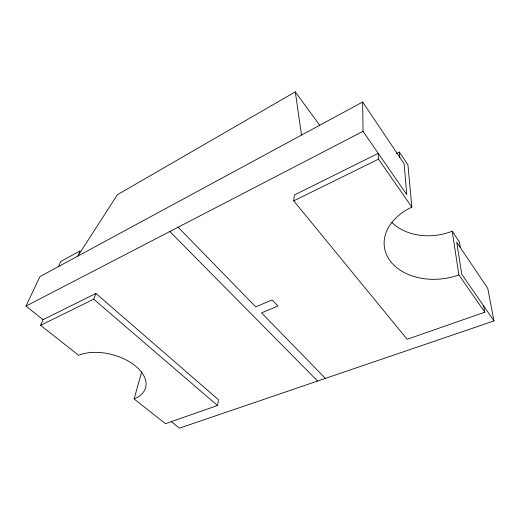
<?xml version="1.0" encoding="UTF-8"?>
<svg xmlns="http://www.w3.org/2000/svg" width="520" height="520" viewBox="0 0 520 520"><rect width="100%" height="100%" fill="white"/><g stroke="black" fill="none" stroke-linecap="round" stroke-linejoin="round"><path stroke-width="0.78" d="M293.742 200.85L294.359 195L378.268 153.368L378.501 159.178L411.834 207.155A54.243 39.156 -7.3 0 0 389.532 259.987A54.243 39.156 -7.3 0 0 458.9 274.911L484.796 312.189L407.16 339.293L293.742 200.85L378.501 159.178M217.49 405.516L218.491 399.757L95.914 293.456L43.069 319.67L40.586 325.325L78.644 355.297A40.521 23.192 15 0 1 134.758 365.437A40.521 23.192 15 0 1 134.095 398.957L165.484 423.676L217.49 405.516L93.743 299.189L40.586 325.325M134.095 398.957L141.733 371.683M93.743 299.189L95.914 293.456M58.52 266.546L60.82 261.43L80.041 250.958L77.85 256.087L117.384 194.733L295.282 91.865L319.677 125.255M43.069 319.67L26 306.105L39.897 276.62L362.668 102.011L404.131 163.794L406.77 194.623L363.038 131.32L362.668 102.011M26 306.105L363.038 131.32M494 320.918L461.773 274.261L456.716 242.151L487.747 288.392L494 320.918L179.491 428.135L171.236 421.577M169.819 231.517L317.603 381.05M178.126 227.208L255.697 306.846L272.194 299.923L277.986 306.053L261.541 312.839L325.397 378.397M396.442 153.576A68.543 52.156 -9.3 0 1 399.366 152.067L407.94 164.912L411.834 207.155M391.768 222.365A50.577 38.454 -9.4 0 0 452.212 231.198L459.44 242.021L460.337 247.546M483.665 305.949L484.796 312.189M452.212 231.198L458.9 274.911M295.282 91.865L301.529 135.083M399.366 152.067L399.776 157.306"/></g></svg>
